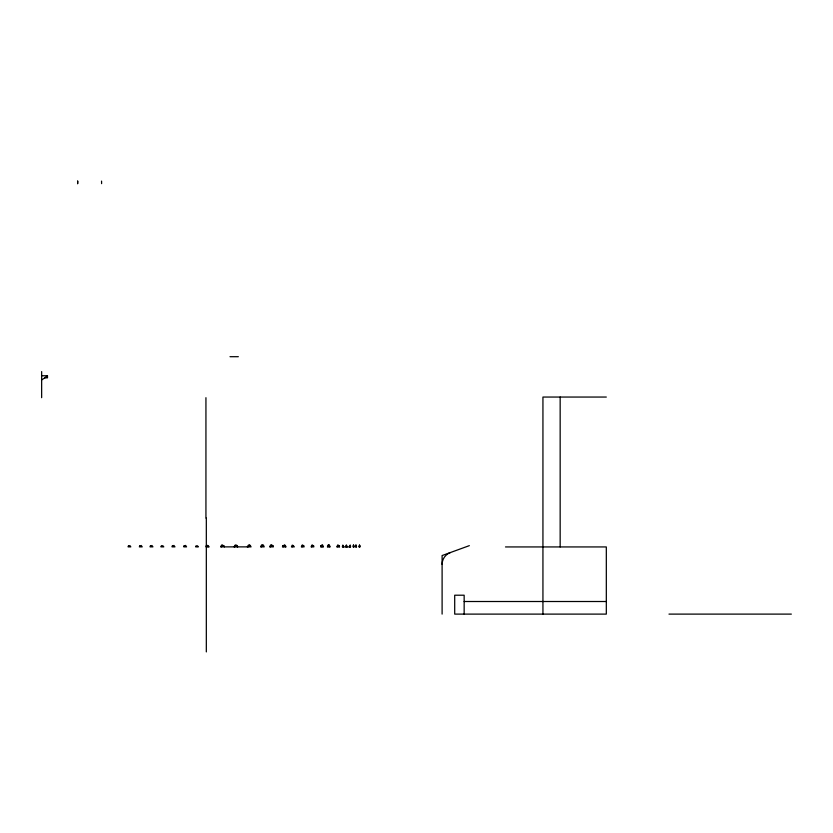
<?xml version="1.0" encoding="UTF-8"?>
<svg xmlns="http://www.w3.org/2000/svg" width="833" height="833" viewBox="0 0 833 833"><rect width="100%" height="100%" fill="white"/><g stroke="black" fill="none" stroke-linecap="round" stroke-linejoin="round"><path stroke-width="1.25" d="M355.733 546.875L356.003 545.136L356.555 546.875L355.66 546.875L355.889 544.969L356.409 546.875M353.327 546.875L353.556 545.136L354.046 546.875L353.171 546.875L353.421 544.969L353.983 546.875M349.808 546.875L350.339 545.136L350.589 546.875L342.363 546.875L342.655 545.355L343.206 546.875M342.717 546.875L342.967 545.209L343.477 546.875M208.083 546.875L207.521 545.365L206.043 546L206.084 546.875L209.166 546.875L208.198 545.74L206.761 546.167M359.085 546.875L359.627 545.209L359.908 546.875L359.085 546.875L359.356 545.209M346.268 546.875L346.528 545.209L347.059 546.875M345.955 546.875L346.236 545.136L346.809 546.875M349.579 546.875L349.87 545.355L350.422 546.875M261.312 546.875L262.228 544.969L263.332 544.969L264.248 546.875L260.531 546.875L261.51 545.053L263.395 545.782M270.381 546.875L271.329 544.969L273.276 545.74L273.391 546.875L269.58 546.875L270.621 545.053L272.547 545.771M321.215 546.875L321.913 545.136M327.9 546.875L328.619 545.136L329.379 545.136L330.097 546.875L327.411 546.875L328.14 544.969L328.962 544.969L329.681 546.875M301.983 546.875L302.691 545.209L303.983 545.865L304.128 546.875L301.348 546.875L302.098 545.136L303.462 545.813M337.24 546.875L337.99 545.136L339.343 545.813L339.5 546.875L336.865 546.875L337.625 545.209L338.958 545.854L339.135 546.875M311.657 546.875L312.385 545.209L313.697 545.865L313.854 546.875L311.084 546.875L311.834 545.136L313.198 545.813M234.802 546.875L235.739 545.209L236.728 545.209L237.655 546.875M247.339 546.875L248.307 545.209L250.108 545.209L251.077 546.875L220.578 546.875L221.62 545.053L223.546 545.771M248.14 546.875L249.109 545.209M234.094 546.875L235.114 545.136L236.978 545.813L237.186 546.875M283.085 546.875L284.095 545.209M292.112 546.875L292.893 545.355L294.372 546.875L291.435 546.875L292.175 545.209L293.487 545.865M221.328 546.875L222.359 545.209L224.171 545.854L224.41 546.875M44.847 377.838L47.491 375.756L47.491 377.838L44.847 377.838L41.65 379.921M469.343 545.646L442.104 555.559L442.104 614.108M101.553 181.094L101.605 183.645M230.002 356.701L238.332 356.701M41.65 375.756L47.491 375.756M606.32 397.049L542.939 397.049L542.939 614.108M505.485 546.937L606.32 546.937L606.32 614.108L454.703 614.108L454.703 595.21L464.158 595.21L464.158 614.108M464.158 601.509L606.32 601.509M668.982 614.108L791.35 614.108M284.48 545.209L285.49 546.875M249.306 545.209L250.077 545.865M322.163 545.136L322.923 546.875M359.617 545.209L359.877 546.875M560.161 397.049L560.161 546.937M206.324 518.064L206.324 651.906M205.938 397.685L205.938 518.064M41.65 371.591L41.65 397.685M442.104 564.389A12.61 12.61 0 0 1 450.393 552.539M320.799 545.813L320.653 546.875L323.36 546.875L322.673 545.136L320.799 545.813M282.689 545.865L282.47 546.875L286.104 546.875L285.094 545.209L282.689 545.865M183.999 545.99L183.781 546.875L186.582 546.875L185.634 545.438L183.999 545.99M128.365 546.084L128.105 546.875L130.823 546.875L129.886 545.584L128.365 546.084M139.632 546.031L139.35 546.875L142.235 546.875L141.235 545.511L139.632 546.031M150.346 546.031L150.065 546.875L152.949 546.875L151.95 545.511L150.346 546.031M172.306 546.011L172.014 546.875L174.982 546.875L173.962 545.469L172.306 546.011M161.248 546.115L160.915 546.875L163.799 546.875L162.768 545.657L161.248 546.115M195.963 546.167L195.651 546.875L198.369 546.875L197.4 545.74L195.963 546.167M77.688 181.094L77.646 183.645L77.688 181.094"/></g></svg>
